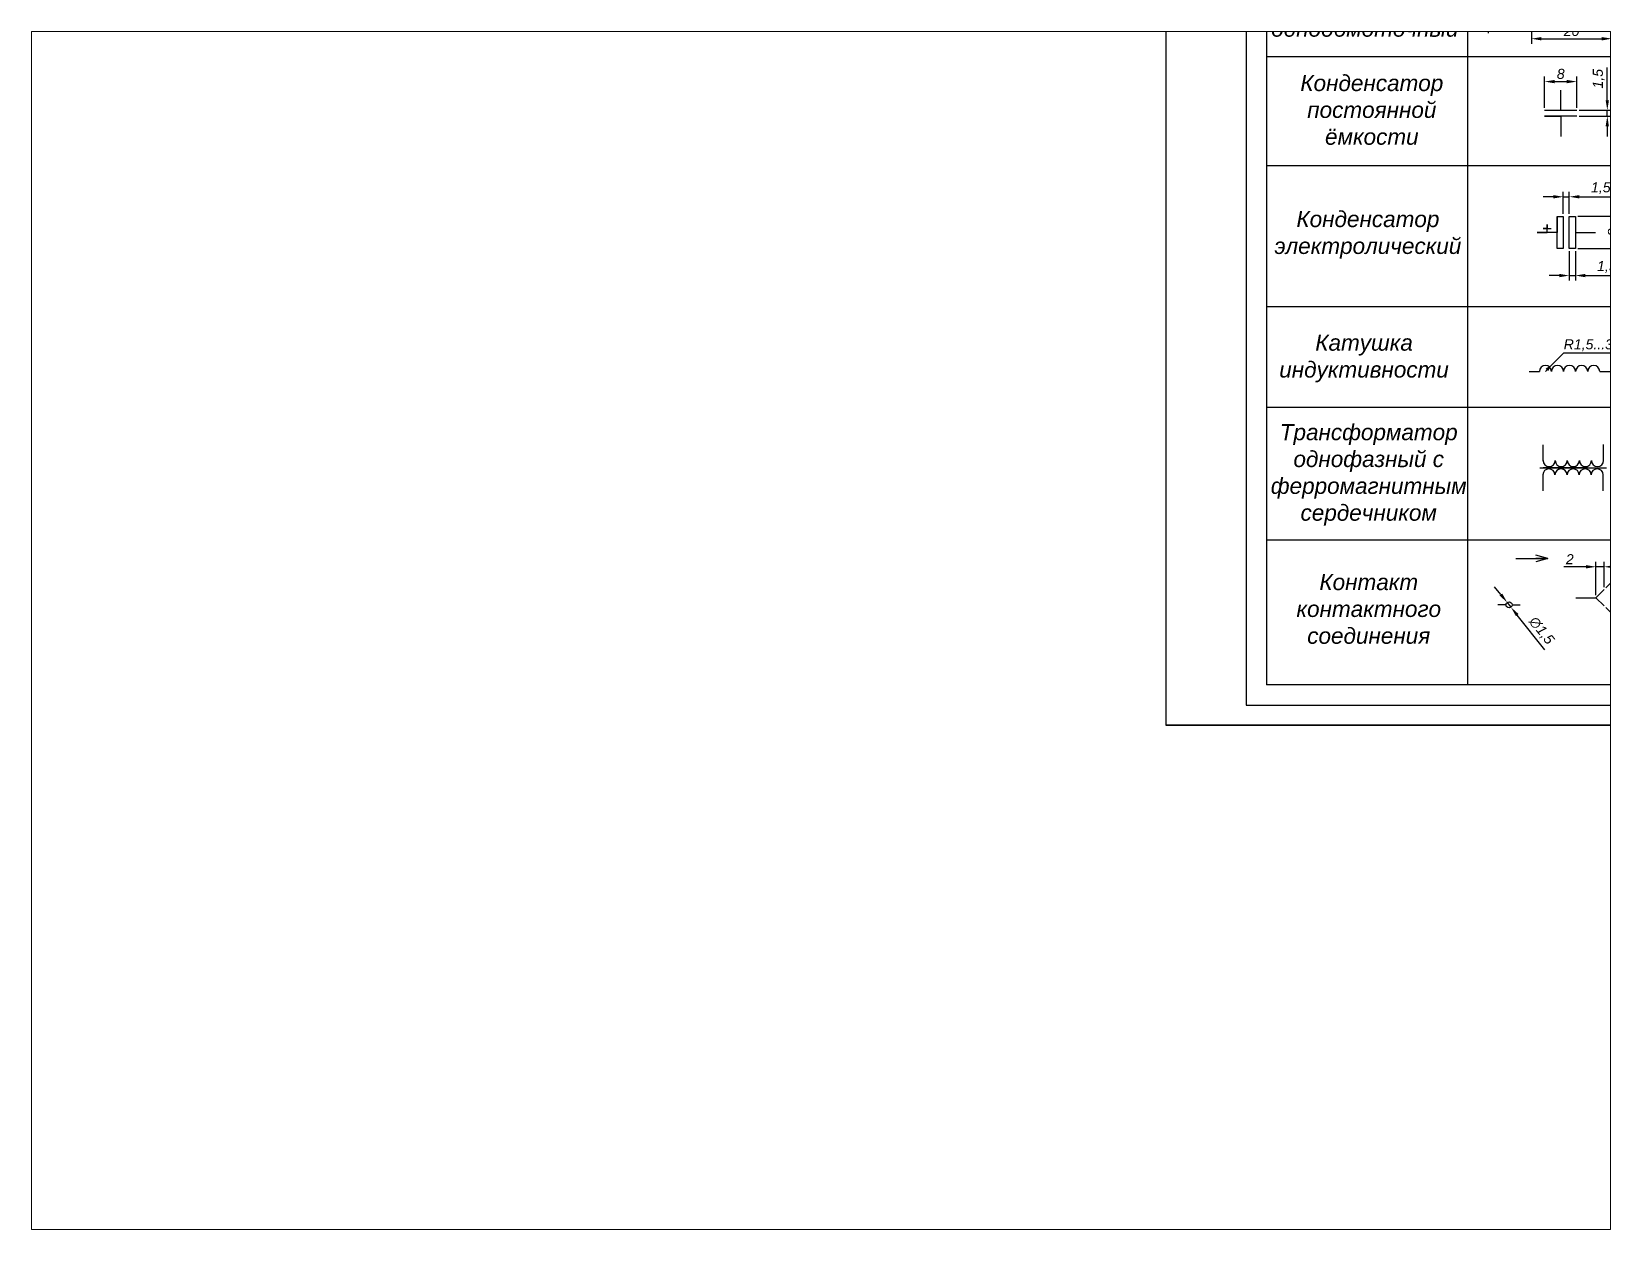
# Paper-space layout 'Лист1' of a CAD drawing. Header units: millimetres. Extents: x 26 to 231, y 20 to 176.
# The model-space entities are those that its viewports show. They can reach past a viewport. Long polylines and large blocks are cut down to what shows.
import ezdxf

# ---------------------------------------------------------------- set-up
doc = ezdxf.new("R2010")
doc.units = ezdxf.units.MM
doc.layers.add('Штамп Толстые', color=7, linetype='Continuous', lineweight=30)
doc.styles.get("Standard").update_dxf_attribs({"font": 'arial.ttf'})
doc.dimstyles.new('ISO-25', dxfattribs={"dimtxt": 2.5, "dimasz": 2.5, "dimexe": 1.25, "dimexo": 0.625, "dimtad": 1, "dimtxsty": 'Standard', "dimcen": 2.5, "dimadec": 0, "dimazin": 0, "dimtfac": 1, "dimtmove": 0, "dimatfit": 3, "dimfxl": 1, "dimarcsym": 0})

# ---------------------------------------------------------------- blocks, each defined once
blk = doc.blocks.new('*D5')
at = {"color": 0, "lineweight": -2, "transparency": 16777216}
for p, q in [((3282.8, -477.92), (3282.8, -484.9)), ((3302.8, -477.92), (3302.8, -484.9)), ((3285.3, -483.65), (3300.3, -483.65))]:
    blk.add_line(p, q, dxfattribs=at)
at = {"color": 0, "transparency": 16777216}
for points in [[(3285.3, -483.24), (3285.3, -484.07), (3282.8, -483.65)], [(3300.3, -483.24), (3300.3, -484.07), (3302.8, -483.65)]]:
    blk.add_solid(points, dxfattribs=at)
at = {"layer": 'Defpoints', "color": 0, "transparency": 16777216}
for p in [(3282.8, -477.3), (3302.8, -477.3), (3302.8, -483.65)]:
    blk.add_point(p, dxfattribs=at)
at = {"color": 0, "transparency": 16777216, "insert": (3292.8, -481.75), "char_height": 2.5, "attachment_point": 5}
blk.add_mtext('{\\fArial|b0|i1|c204|p34;20}', dxfattribs=at)
blk = doc.blocks.new('*D6')
at = {"color": 0, "lineweight": -2, "transparency": 16777216}
for p, q in [((3272.04, -470.8), (3272.04, -468.3)), ((3282.17, -473.3), (3270.79, -473.3)), ((3272.04, -473.3), (3272.04, -477.3)), ((3282.17, -477.3), (3270.79, -477.3)), ((3272.04, -479.8), (3272.04, -482.3))]:
    blk.add_line(p, q, dxfattribs=at)
at = {"color": 0, "transparency": 16777216}
for points in [[(3271.62, -470.8), (3272.45, -470.8), (3272.04, -473.3)], [(3271.62, -479.8), (3272.45, -479.8), (3272.04, -477.3)]]:
    blk.add_solid(points, dxfattribs=at)
at = {"layer": 'Defpoints', "color": 0, "transparency": 16777216}
for p in [(3282.8, -473.3), (3272.04, -477.3), (3282.8, -477.3)]:
    blk.add_point(p, dxfattribs=at)
at = {"color": 0, "transparency": 16777216, "insert": (3270.16, -475.3), "char_height": 2.5, "attachment_point": 5, "rotation": 90}
blk.add_mtext('{\\fArial|b0|i1|c204|p34;4}', dxfattribs=at)
blk = doc.blocks.new('*D8')
at = {"color": 0, "lineweight": -2, "transparency": 16777216}
for p, q in [((3286.1, -500.8), (3286.1, -493.05)), ((3294.1, -500.8), (3294.1, -493.05)), ((3288.6, -494.3), (3291.6, -494.3))]:
    blk.add_line(p, q, dxfattribs=at)
at = {"color": 0, "transparency": 16777216}
for points in [[(3288.6, -493.89), (3288.6, -494.72), (3286.1, -494.3)], [(3291.6, -493.89), (3291.6, -494.72), (3294.1, -494.3)]]:
    blk.add_solid(points, dxfattribs=at)
at = {"layer": 'Defpoints', "color": 0, "transparency": 16777216}
for p in [(3294.1, -494.3), (3286.1, -501.42), (3294.1, -501.42)]:
    blk.add_point(p, dxfattribs=at)
at = {"color": 0, "transparency": 16777216, "insert": (3290.1, -492.4), "char_height": 2.5, "attachment_point": 5}
blk.add_mtext('{\\fArial|b0|i1|c204|p34;8}', dxfattribs=at)
blk = doc.blocks.new('*D9')
at = {"color": 0, "lineweight": -2, "transparency": 16777216}
for p, q in [((3294.35, -527.77), (3306.25, -527.77)), ((3305, -530.27), (3305, -533.27)), ((3294.35, -535.77), (3306.25, -535.77))]:
    blk.add_line(p, q, dxfattribs=at)
at = {"color": 0, "transparency": 16777216}
for points in [[(3304.58, -530.27), (3305.42, -530.27), (3305, -527.77)], [(3304.58, -533.27), (3305.42, -533.27), (3305, -535.77)]]:
    blk.add_solid(points, dxfattribs=at)
at = {"layer": 'Defpoints', "color": 0, "transparency": 16777216}
for p in [(3293.73, -527.77), (3293.73, -535.77), (3305, -535.77)]:
    blk.add_point(p, dxfattribs=at)
at = {"color": 0, "transparency": 16777216, "insert": (3303.1, -531.77), "char_height": 2.5, "attachment_point": 5, "rotation": 90}
blk.add_mtext('{\\fArial|b0|i1|c204|p34;8}', dxfattribs=at)
blk = doc.blocks.new('*D10')
at = {"color": 0, "lineweight": -2, "transparency": 16777216}
for p, q in [((3292.23, -536.4), (3292.23, -543.74)), ((3293.73, -536.4), (3293.73, -543.74)), ((3289.73, -542.49), (3287.23, -542.49)), ((3292.23, -542.49), (3293.73, -542.49)), ((3296.23, -542.49), (3304.37, -542.49))]:
    blk.add_line(p, q, dxfattribs=at)
at = {"color": 0, "transparency": 16777216}
for points in [[(3289.73, -542.07), (3289.73, -542.9), (3292.23, -542.49)], [(3296.23, -542.07), (3296.23, -542.9), (3293.73, -542.49)]]:
    blk.add_solid(points, dxfattribs=at)
at = {"layer": 'Defpoints', "color": 0, "transparency": 16777216}
for p in [(3292.23, -535.77), (3293.73, -535.77), (3293.73, -542.49)]:
    blk.add_point(p, dxfattribs=at)
at = {"color": 0, "transparency": 16777216, "insert": (3301.55, -540.35), "char_height": 2.5, "attachment_point": 5}
blk.add_mtext('{\\fArial|b0|i1|c204|p34;1,5}', dxfattribs=at)
blk = doc.blocks.new('*D11')
at = {"color": 0, "lineweight": -2, "transparency": 16777216}
for p, q in [((3288.23, -522.91), (3285.73, -522.91)), ((3290.73, -527.15), (3290.73, -521.66)), ((3290.73, -522.91), (3292.23, -522.91)), ((3292.23, -527.15), (3292.23, -521.66)), ((3294.73, -522.91), (3302.87, -522.91))]:
    blk.add_line(p, q, dxfattribs=at)
at = {"color": 0, "transparency": 16777216}
for points in [[(3288.23, -522.5), (3288.23, -523.33), (3290.73, -522.91)], [(3294.73, -522.5), (3294.73, -523.33), (3292.23, -522.91)]]:
    blk.add_solid(points, dxfattribs=at)
at = {"layer": 'Defpoints', "color": 0, "transparency": 16777216}
for p in [(3292.23, -522.91), (3290.73, -527.77), (3292.23, -527.77)]:
    blk.add_point(p, dxfattribs=at)
at = {"color": 0, "transparency": 16777216, "insert": (3300.05, -520.78), "char_height": 2.5, "attachment_point": 5}
blk.add_mtext('{\\fArial|b0|i1|c204|p34;1,5}', dxfattribs=at)
blk = doc.blocks.new('*D38')
at = {"color": 0, "lineweight": -2, "transparency": 16777216}
for p, q in [((3275.24, -621.73), (3273.68, -619.78)), ((3276.8, -623.69), (3277.73, -624.86)), ((3286.19, -635.49), (3279.29, -626.82))]:
    blk.add_line(p, q, dxfattribs=at)
at = {"color": 0, "transparency": 16777216}
for points in [[(3275.57, -621.47), (3274.91, -621.99), (3276.8, -623.69)], [(3279.61, -626.56), (3278.96, -627.08), (3277.73, -624.86)]]:
    blk.add_solid(points, dxfattribs=at)
at = {"layer": 'Defpoints', "color": 0, "transparency": 16777216}
for p in [(3276.8, -623.69), (3277.73, -624.86)]:
    blk.add_point(p, dxfattribs=at)
at = {"color": 0, "transparency": 16777216, "insert": (3285.25, -630.75), "char_height": 2.5, "attachment_point": 5, "rotation": 308.5062}
blk.add_mtext('{\\fArial|b0|i1|c204|p34;∅1,5}', dxfattribs=at)
blk = doc.blocks.new('*D40')
at = {"color": 0, "lineweight": -2, "transparency": 16777216}
for p, q in [((3301.29, -620.06), (3308.09, -613.27)), ((3301.29, -624.95), (3308.09, -631.74))]:
    blk.add_line(p, q, dxfattribs=at)
blk.add_arc((3298.85, -622.51), 11.81, 327.1475, 32.8525, dxfattribs=at)
at = {"color": 0, "transparency": 16777216}
for points in [[(3308.45, -616.36), (3309.1, -615.84), (3307.21, -614.15)], [(3309.1, -629.18), (3308.45, -628.65), (3307.21, -630.86)]]:
    blk.add_solid(points, dxfattribs=at)
at = {"layer": 'Defpoints', "color": 0, "transparency": 16777216}
for p in [(3298.85, -622.51), (3298.85, -622.51), (3300.85, -620.51), (3300.85, -624.51), (3310.26, -625.56)]:
    blk.add_point(p, dxfattribs=at)
at = {"color": 0, "transparency": 16777216, "insert": (3308.76, -622.51), "char_height": 2.5, "attachment_point": 5, "rotation": 90}
blk.add_mtext('{\\fArial|b0|i1|c204|p34;90°}', dxfattribs=at)
blk = doc.blocks.new('*D44')
at = {"color": 0, "lineweight": -2, "transparency": 16777216}
for p, q in [((3301.67, -498.92), (3301.67, -490.78)), ((3294.72, -501.42), (3302.92, -501.42)), ((3301.67, -502.92), (3301.67, -501.42)), ((3294.72, -502.92), (3302.92, -502.92)), ((3301.67, -505.42), (3301.67, -507.92))]:
    blk.add_line(p, q, dxfattribs=at)
at = {"color": 0, "transparency": 16777216}
for points in [[(3301.25, -498.92), (3302.08, -498.92), (3301.67, -501.42)], [(3301.25, -505.42), (3302.08, -505.42), (3301.67, -502.92)]]:
    blk.add_solid(points, dxfattribs=at)
at = {"layer": 'Defpoints', "color": 0, "transparency": 16777216}
for p in [(3294.1, -501.42), (3301.67, -501.42), (3294.1, -502.92)]:
    blk.add_point(p, dxfattribs=at)
at = {"color": 0, "transparency": 16777216, "insert": (3299.54, -493.6), "char_height": 2.5, "attachment_point": 5, "rotation": 90}
blk.add_mtext('{\\fArial|b0|i1|c204|p34;1,5}', dxfattribs=at)
blk = doc.blocks.new('*D46')
at = {"color": 0, "lineweight": -2, "transparency": 16777216}
for p, q in [((3296.35, -614.82), (3290.84, -614.82)), ((3298.85, -621.88), (3298.85, -613.57)), ((3300.85, -614.82), (3298.85, -614.82)), ((3300.85, -619.88), (3300.85, -613.57)), ((3303.35, -614.82), (3305.85, -614.82))]:
    blk.add_line(p, q, dxfattribs=at)
at = {"color": 0, "transparency": 16777216}
for points in [[(3296.35, -614.4), (3296.35, -615.24), (3298.85, -614.82)], [(3303.35, -614.4), (3303.35, -615.24), (3300.85, -614.82)]]:
    blk.add_solid(points, dxfattribs=at)
at = {"layer": 'Defpoints', "color": 0, "transparency": 16777216}
for p in [(3298.85, -614.82), (3298.85, -622.51), (3300.85, -620.51)]:
    blk.add_point(p, dxfattribs=at)
at = {"color": 0, "transparency": 16777216, "insert": (3292.35, -612.94), "char_height": 2.5, "attachment_point": 5}
blk.add_mtext('{\\fArial|b0|i1|c204|p34;2}', dxfattribs=at)

msp = doc.modelspace()

# ---------------------------------------------------------------- linework, layer by layer
for p, q in [((3191.981, -357.171), (3191.981, -654.171)), ((3216.981, -367.171), (3216.981, -644.171)), ((3266.981, -367.171), (3266.981, -644.171)), ((3344.981, -488.171), (3216.981, -488.171)), ((3216.981, -488.171), (3216.981, -515.171)), ((3286.096, -501.424), (3290.096, -501.424)), ((3286.096, -502.924), (3290.096, -502.924)), ((3216.981, -515.171), (3344.981, -515.171)), ((3216.981, -550.171), (3216.981, -577.171)), ((3216.981, -550.171), (3344.981, -550.171)), ((3216.981, -555.17), (3216.981, -570.17)), ((3216.981, -555.17), (3216.981, -575.17)), ((3287.351, -565.223), (3290.887, -561.687)), ((3290.887, -561.687), (3303.72, -561.687)), ((3286.291, -566.284), (3287.351, -565.223)), ((3287.351, -565.223), (3286.485, -565.723)), ((3287.351, -565.223), (3286.851, -566.089)), ((3216.981, -575.17), (3344.981, -575.17)), ((3216.981, -575.17), (3216.981, -608.17)), ((3216.981, -608.17), (3344.981, -608.17)), ((3344.981, -644.171), (3216.981, -644.171)), ((3606.981, -654.171), (3191.981, -654.171)), ((3191.981, -654.171), (3611.981, -654.171))]:
    msp.add_line(p, q)
at = {"layer": 'Штамп Толстые'}
for p, q in [((3211.981, -362.171), (3211.981, -649.171)), ((3290.096, -501.424), (3290.096, -496.424)), ((3286.096, -501.424), (3294.096, -501.424)), ((3294.096, -502.924), (3286.096, -502.924)), ((3290.096, -502.924), (3290.096, -507.924)), ((3289.229, -535.774), (3289.229, -527.774)), ((3289.229, -527.774), (3290.729, -527.774)), ((3289.229, -527.774), (3289.229, -531.774)), ((3290.729, -527.774), (3290.729, -535.774)), ((3292.229, -535.774), (3292.229, -527.774)), ((3292.229, -527.774), (3293.729, -527.774)), ((3293.729, -527.774), (3293.729, -535.774)), ((3293.729, -527.774), (3293.729, -531.774)), ((3289.229, -531.774), (3284.229, -531.774)), ((3284.229, -531.774), (3286.729, -531.774)), ((3286.729, -530.774), (3285.729, -530.774)), ((3285.729, -530.774), (3287.729, -530.774)), ((3286.729, -531.774), (3286.729, -529.774)), ((3286.729, -529.774), (3286.729, -530.774)), ((3293.729, -531.774), (3298.729, -531.774)), ((3290.729, -535.774), (3289.229, -535.774)), ((3293.729, -535.774), (3292.229, -535.774)), ((3282.291, -566.284), (3284.791, -566.284)), ((3299.791, -566.284), (3302.291, -566.284)), ((3285.724, -588.567), (3285.724, -584.567)), ((3300.73, -588.456), (3300.73, -584.456)), ((3284.939, -590.206), (3301.439, -590.206)), ((3285.663, -591.956), (3285.663, -595.956)), ((3296.719, -590.206), (3285.719, -590.206)), ((3300.659, -595.956), (3300.659, -591.956)), ((3278.929, -612.78), (3286.929, -612.78)), ((3286.929, -612.78), (3283.929, -611.976)), ((3286.929, -612.78), (3283.929, -612.78)), ((3286.929, -612.78), (3283.929, -613.584)), ((3293.852, -622.507), (3298.852, -622.507)), ((3298.852, -622.507), (3300.852, -620.507)), ((3298.852, -622.507), (3300.852, -624.507)), ((3276.514, -624.275), (3274.514, -624.275)), ((3278.014, -624.275), (3280.014, -624.275)), ((3211.981, -649.171), (3606.981, -649.171))]:
    msp.add_line(p, q, dxfattribs=at)
msp.add_circle((3277.264, -624.275), 0.75, dxfattribs=at)
for centre, start, end in [((3286.291, -566.284), 0, 180), ((3289.291, -566.284), 0, 180), ((3292.291, -566.284), 0, 180), ((3295.291, -566.284), 0, 180), ((3298.291, -566.284), 0, 180), ((3287.163, -592.006), 0, 180), ((3287.231, -588.442), 180, 0), ((3290.163, -592.006), 0, 180), ((3290.231, -588.442), 180, 0), ((3293.163, -592.006), 0, 180), ((3293.231, -588.442), 180, 0), ((3296.163, -592.006), 0, 180), ((3296.231, -588.442), 180, 0), ((3299.163, -592.006), 0, 180), ((3299.231, -588.442), 180, 0)]:
    msp.add_arc(centre, 1.5, start, end, dxfattribs=at)

# ---------------------------------------------------------------- texts
at = {"attachment_point": 1}
for s, width, insert, char_height in [('\\pxqc;{\\fArial|b0|i1|c204|p34;Потенциометр\\Pфункциональный\\Pоднообмоточный}', 38.19243, (3222.354, -465.815), 4), ('\\pxqc;{\\fArial|b0|i1|c204|p34;Конденсатор \\Pпостоянной \\Pёмкости}', 36.44655, (3224.953, -492.661), 4), ('\\pxqc;{\\fArial|b0|i1|c204|p34;Конденсатор\\Pэлектролический}', 34.52831, (3224.939, -526.452), 4), ('\\pxqc;{\\fArial|b0|i1|c204|p34;Катушка\\Pиндуктивности}', 32.92628, (3224.784, -557.156), 4), ('{\\fArial|b0|i1|c204|p34;R1,5...3}', 4.19272, (3290.841, -558.316), 2.5), ('\\pxqc;{\\fArial|b0|i1|c204|p34;Трансформатор\\Pоднофазный с \\Pферромагнитным\\Pсердечником}', 50, (3217.404, -579.384), 4), ('\\pxqc;{\\fArial|b0|i1|c204|p34;Контакт\\Pконтактного\\Pсоединения}', 37.30332, (3223.763, -616.623), 4)]:
    msp.add_mtext_dynamic_manual_height_columns(s, width=width, gutter_width=12.5, heights=[0], dxfattribs=dict(at, insert=insert, char_height=char_height))

# ---------------------------------------------------------------- dimensions: what is measured, and where the dimension line sits
for base, p1, p2, picture, middle in [((3272.036, -477.297), (3282.8, -473.297), (3282.8, -477.297), '*D6', (3270.161, -475.297)), ((3304.998, -535.774), (3293.729, -527.774), (3293.729, -535.774), '*D9', (3303.096, -531.774))]:
    dim = msp.add_linear_dim(base=base, p1=p1, p2=p2, angle=90, text='{\\fArial|b0|i1|c204|p34;<>}', dimstyle='ISO-25')
    dim.commit()
    dim.dimension.update_dxf_attribs({"geometry": picture, "text_midpoint": middle})
dim = msp.add_linear_dim(base=(3302.8, -483.654), p1=(3282.8, -477.297), p2=(3302.8, -477.297), text='{\\fArial|b0|i1|c204|p34;<>}', dimstyle='ISO-25')
dim.commit()
dim.dimension.update_dxf_attribs({"geometry": '*D5', "text_midpoint": (3292.8, -483.654), "dimtype": 160})
for base, p1, p2, picture, middle in [((3294.096, -494.303), (3286.096, -501.424), (3294.096, -501.424), '*D8', (3290.096, -492.401)), ((3292.229, -522.913), (3290.729, -527.774), (3292.229, -527.774), '*D11', (3300.051, -520.78)), ((3293.729, -542.486), (3292.229, -535.774), (3293.729, -535.774), '*D10', (3301.551, -540.354)), ((3298.852, -614.819), (3300.852, -620.507), (3298.852, -622.507), '*D46', (3292.348, -612.939))]:
    dim = msp.add_linear_dim(base=base, p1=p1, p2=p2, text='{\\fArial|b0|i1|c204|p34;<>}', dimstyle='ISO-25')
    dim.commit()
    dim.dimension.update_dxf_attribs({"geometry": picture, "text_midpoint": middle})
dim = msp.add_linear_dim(base=(3301.668, -501.424), p1=(3294.096, -502.924), p2=(3294.096, -501.424), angle=90, text='{\\fArial|b0|i1|c204|p34;<>}', dimstyle='ISO-25')
dim.commit()
dim.dimension.update_dxf_attribs({"geometry": '*D44', "text_midpoint": (3301.668, -493.602), "dimtype": 160})
dim = msp.add_angular_dim_2l(base=(3310.264, -625.564), line1=((3298.852, -622.507), (3300.852, -624.507)), line2=((3298.852, -622.507), (3300.852, -620.507)), text='{\\fArial|b0|i1|c204|p34;<>}', dimstyle='ISO-25')
dim.commit()
dim.dimension.update_dxf_attribs({"geometry": '*D40', "text_midpoint": (3308.765, -622.507)})
dim = msp.add_diameter_dim_2p(p1=(3276.797, -623.688), p2=(3277.731, -624.862), text='{\\fArial|b0|i1|c204|p34;<>}', dimstyle='ISO-25')
dim.commit()
dim.dimension.update_dxf_attribs({"geometry": '*D38', "text_midpoint": (3285.247, -630.755)})

psp = doc.layouts.new('Лист1')

# ---------------------------------------------------------------- viewports
at = {"layer": '0', "view_target_point": (3106.365, -630.652)}
psp.add_viewport(center=(128.5, 97.5), size=(205.6, 156), view_center_point=(0, 0), view_height=297.54921, dxfattribs=at)

doc.saveas('drawing.dxf')
